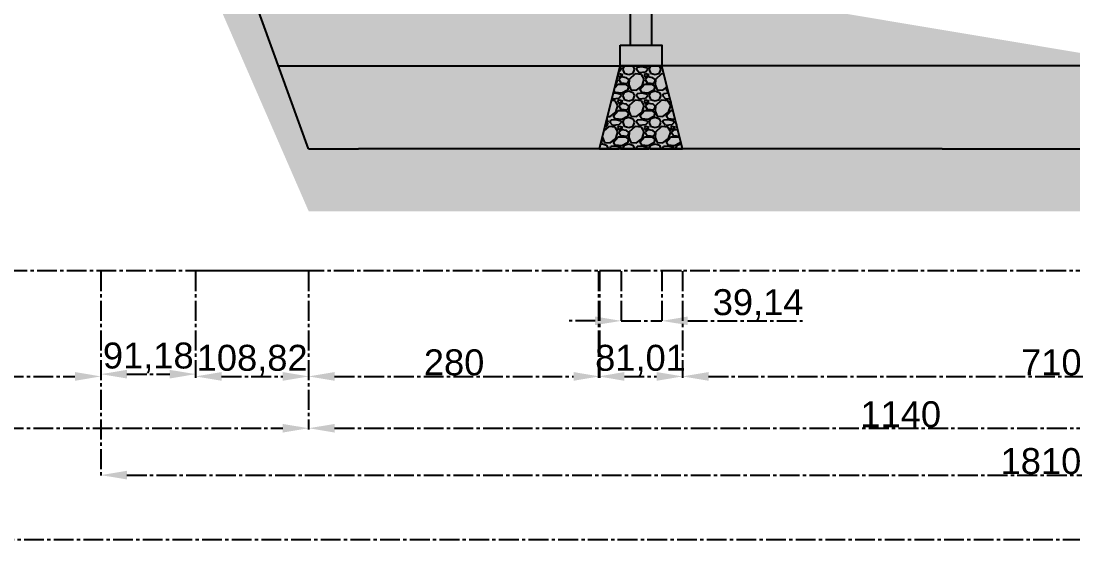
# Model space of a CAD drawing. Header units: centimetres. Extents: x -483 to 5478, y -332 to 3204.
# Drawn here: x 3034 to 4047, y 1816 to 2316 of the extents above; entities that cross this region are included whole.
import ezdxf

# ---------------------------------------------------------------- set-up
doc = ezdxf.new("R2010")
doc.units = ezdxf.units.CM
doc.linetypes.add('AXES2', pattern=[28.575, 19.05, -3.175, 3.175, -3.175])
doc.styles.get("Standard").update_dxf_attribs({"font": 'arial.ttf'})
doc.dimstyles.new('ISO-25', dxfattribs={"dimtxt": 25, "dimasz": 25, "dimexe": 1.25, "dimexo": 0.625, "dimtad": 1, "dimtxsty": 'Standard', "dimcen": 2.5, "dimadec": 0, "dimazin": 0, "dimtfac": 1, "dimtmove": 0, "dimatfit": 3, "dimfxl": 1, "dimarcsym": 0})
pattern_1 = [(0, (3110.7856, 2192.7735), (6.35, 6.35), [3.175, -9.525]), (90, (3112.373, 2191.186), (-6.35, 6.35), [3.175, -9.525])]

# ---------------------------------------------------------------- blocks, each defined once
blk = doc.blocks.new('*D150')
at = {"color": 0, "linetype": 'AXES2', "lineweight": -2, "transparency": 16777216}
for p, q in [((2820.8, 2074.9), (2820.8, 1972.3)), ((3110.8, 2074.9), (3110.8, 1972.3)), ((2845.8, 1973.6), (3085.8, 1973.6))]:
    blk.add_line(p, q, dxfattribs=at)
at = {"color": 0, "linetype": 'AXES2', "transparency": 16777216}
for points in [[(2845.8, 1977.8), (2845.8, 1969.4), (2820.8, 1973.6)], [(3085.8, 1977.8), (3085.8, 1969.4), (3110.8, 1973.6)]]:
    blk.add_solid(points, dxfattribs=at)
at = {"layer": 'Defpoints', "color": 0, "linetype": 'AXES2', "transparency": 16777216}
for p in [(2820.8, 2075.5), (3110.8, 2075.5), (3110.8, 1973.6)]:
    blk.add_point(p, dxfattribs=at)
at = {"color": 0, "linetype": 'AXES2', "transparency": 16777216, "insert": (2965.8, 1987), "char_height": 25, "attachment_point": 5}
blk.add_mtext('290', dxfattribs=at)
blk = doc.blocks.new('*D151')
at = {"color": 0, "linetype": 'AXES2', "lineweight": -2, "transparency": 16777216}
for p, q in [((3110.8, 2074.9), (3110.8, 1974.5)), ((3202, 2074.9), (3202, 1974.5)), ((3135.8, 1975.8), (3177, 1975.8))]:
    blk.add_line(p, q, dxfattribs=at)
at = {"color": 0, "linetype": 'AXES2', "transparency": 16777216}
for points in [[(3135.8, 1979.9), (3135.8, 1971.6), (3110.8, 1975.8)], [(3177, 1979.9), (3177, 1971.6), (3202, 1975.8)]]:
    blk.add_solid(points, dxfattribs=at)
at = {"layer": 'Defpoints', "color": 0, "linetype": 'AXES2', "transparency": 16777216}
for p in [(3110.8, 2075.5), (3202, 2075.5), (3202, 1975.8)]:
    blk.add_point(p, dxfattribs=at)
at = {"color": 0, "linetype": 'AXES2', "transparency": 16777216, "insert": (3156.4, 1991.4), "char_height": 25, "attachment_point": 5}
blk.add_mtext('91,18', dxfattribs=at)
blk = doc.blocks.new('*D152')
at = {"color": 0, "linetype": 'AXES2', "lineweight": -2, "transparency": 16777216}
for p, q in [((3202, 2074.9), (3202, 1972.3)), ((3310.8, 2074.9), (3310.8, 1972.3)), ((3227, 1973.6), (3285.8, 1973.6))]:
    blk.add_line(p, q, dxfattribs=at)
at = {"color": 0, "linetype": 'AXES2', "transparency": 16777216}
for points in [[(3227, 1977.8), (3227, 1969.4), (3202, 1973.6)], [(3285.8, 1977.8), (3285.8, 1969.4), (3310.8, 1973.6)]]:
    blk.add_solid(points, dxfattribs=at)
at = {"layer": 'Defpoints', "color": 0, "linetype": 'AXES2', "transparency": 16777216}
for p in [(3202, 2075.5), (3310.8, 2075.5), (3310.8, 1973.6)]:
    blk.add_point(p, dxfattribs=at)
at = {"color": 0, "linetype": 'AXES2', "transparency": 16777216, "insert": (3256.4, 1989.2), "char_height": 25, "attachment_point": 5}
blk.add_mtext('108,82', dxfattribs=at)
blk = doc.blocks.new('*D153')
at = {"color": 0, "linetype": 'AXES2', "lineweight": -2, "transparency": 16777216}
for p, q in [((3310.8, 2074.9), (3310.8, 1972.3)), ((3590.8, 2074.9), (3590.8, 1972.3)), ((3335.8, 1973.6), (3565.8, 1973.6))]:
    blk.add_line(p, q, dxfattribs=at)
at = {"color": 0, "linetype": 'AXES2', "transparency": 16777216}
for points in [[(3335.8, 1977.8), (3335.8, 1969.4), (3310.8, 1973.6)], [(3565.8, 1977.8), (3565.8, 1969.4), (3590.8, 1973.6)]]:
    blk.add_solid(points, dxfattribs=at)
at = {"layer": 'Defpoints', "color": 0, "linetype": 'AXES2', "transparency": 16777216}
for p in [(3310.8, 2075.5), (3590.8, 2075.5), (3590.8, 1973.6)]:
    blk.add_point(p, dxfattribs=at)
at = {"color": 0, "linetype": 'AXES2', "transparency": 16777216, "insert": (3450.8, 1987), "char_height": 25, "attachment_point": 5}
blk.add_mtext('280', dxfattribs=at)
blk = doc.blocks.new('*D154')
at = {"color": 0, "linetype": 'AXES2', "lineweight": -2, "transparency": 16777216}
for p, q in [((3589.8, 2074.9), (3589.8, 1972.3)), ((3670.8, 2074.9), (3670.8, 1972.3)), ((3614.8, 1973.6), (3645.8, 1973.6))]:
    blk.add_line(p, q, dxfattribs=at)
at = {"color": 0, "linetype": 'AXES2', "transparency": 16777216}
for points in [[(3614.8, 1977.8), (3614.8, 1969.4), (3589.8, 1973.6)], [(3645.8, 1977.8), (3645.8, 1969.4), (3670.8, 1973.6)]]:
    blk.add_solid(points, dxfattribs=at)
at = {"layer": 'Defpoints', "color": 0, "linetype": 'AXES2', "transparency": 16777216}
for p in [(3589.8, 2075.5), (3670.8, 2075.5), (3670.8, 1973.6)]:
    blk.add_point(p, dxfattribs=at)
at = {"color": 0, "linetype": 'AXES2', "transparency": 16777216, "insert": (3630.3, 1989.2), "char_height": 25, "attachment_point": 5}
blk.add_mtext('81,01', dxfattribs=at)
blk = doc.blocks.new('*D155')
at = {"color": 0, "linetype": 'AXES2', "lineweight": -2, "transparency": 16777216}
for p, q in [((3670.8, 2074.9), (3670.8, 1972.3)), ((4380.8, 2074.9), (4380.8, 1972.3)), ((3695.8, 1973.6), (4355.8, 1973.6))]:
    blk.add_line(p, q, dxfattribs=at)
at = {"color": 0, "linetype": 'AXES2', "transparency": 16777216}
for points in [[(3695.8, 1977.8), (3695.8, 1969.4), (3670.8, 1973.6)], [(4355.8, 1977.8), (4355.8, 1969.4), (4380.8, 1973.6)]]:
    blk.add_solid(points, dxfattribs=at)
at = {"layer": 'Defpoints', "color": 0, "linetype": 'AXES2', "transparency": 16777216}
for p in [(3670.8, 2075.5), (4380.8, 2075.5), (4380.8, 1973.6)]:
    blk.add_point(p, dxfattribs=at)
at = {"color": 0, "linetype": 'AXES2', "transparency": 16777216, "insert": (4025.8, 1987), "char_height": 25, "attachment_point": 5}
blk.add_mtext('710', dxfattribs=at)
blk = doc.blocks.new('*D160')
at = {"color": 0, "linetype": 'AXES2', "lineweight": -2, "transparency": 16777216}
for p, q in [((3611.6, 2074.9), (3611.6, 2025.9)), ((3650.8, 2074.9), (3650.8, 2025.9)), ((3586.6, 2027.1), (3561.6, 2027.1)), ((3611.6, 2027.1), (3650.8, 2027.1)), ((3675.8, 2027.1), (3786.3, 2027.1))]:
    blk.add_line(p, q, dxfattribs=at)
at = {"color": 0, "linetype": 'AXES2', "transparency": 16777216}
for points in [[(3586.6, 2031.3), (3586.6, 2023), (3611.6, 2027.1)], [(3675.8, 2031.3), (3675.8, 2023), (3650.8, 2027.1)]]:
    blk.add_solid(points, dxfattribs=at)
at = {"layer": 'Defpoints', "color": 0, "linetype": 'AXES2', "transparency": 16777216}
for p in [(3611.6, 2075.5), (3650.8, 2075.5), (3650.8, 2027.1)]:
    blk.add_point(p, dxfattribs=at)
at = {"color": 0, "linetype": 'AXES2', "transparency": 16777216, "insert": (3743.5, 2042.8), "char_height": 25, "attachment_point": 5}
blk.add_mtext('39,14', dxfattribs=at)
blk = doc.blocks.new('*D162')
at = {"color": 0, "linetype": 'AXES2', "lineweight": -2, "transparency": 16777216}
for p, q in [((3310.8, 2074.9), (3310.8, 1922.4)), ((4450.8, 2074.9), (4450.8, 1922.4)), ((3335.8, 1923.7), (4425.8, 1923.7))]:
    blk.add_line(p, q, dxfattribs=at)
at = {"color": 0, "linetype": 'AXES2', "transparency": 16777216}
for points in [[(3335.8, 1927.8), (3335.8, 1919.5), (3310.8, 1923.7)], [(4425.8, 1927.8), (4425.8, 1919.5), (4450.8, 1923.7)]]:
    blk.add_solid(points, dxfattribs=at)
at = {"layer": 'Defpoints', "color": 0, "linetype": 'AXES2', "transparency": 16777216}
for p in [(3310.8, 2075.5), (4450.8, 2075.5), (4450.8, 1923.7)]:
    blk.add_point(p, dxfattribs=at)
at = {"color": 0, "linetype": 'AXES2', "transparency": 16777216, "insert": (3880.8, 1937), "char_height": 25, "attachment_point": 5}
blk.add_mtext('1140', dxfattribs=at)
blk = doc.blocks.new('*D163')
at = {"color": 0, "linetype": 'AXES2', "lineweight": -2, "transparency": 16777216}
for p, q in [((2620.8, 2074.9), (2620.8, 1922.4)), ((3310.8, 2074.9), (3310.8, 1922.4)), ((2645.8, 1923.7), (3285.8, 1923.7))]:
    blk.add_line(p, q, dxfattribs=at)
at = {"color": 0, "linetype": 'AXES2', "transparency": 16777216}
for points in [[(2645.8, 1927.8), (2645.8, 1919.5), (2620.8, 1923.7)], [(3285.8, 1927.8), (3285.8, 1919.5), (3310.8, 1923.7)]]:
    blk.add_solid(points, dxfattribs=at)
at = {"layer": 'Defpoints', "color": 0, "linetype": 'AXES2', "transparency": 16777216}
for p in [(2620.8, 2075.5), (3310.8, 2075.5), (3310.8, 1923.7)]:
    blk.add_point(p, dxfattribs=at)
at = {"color": 0, "linetype": 'AXES2', "transparency": 16777216, "insert": (2965.8, 1937), "char_height": 25, "attachment_point": 5}
blk.add_mtext('690', dxfattribs=at)
blk = doc.blocks.new('*D165')
at = {"color": 0, "linetype": 'AXES2', "lineweight": -2, "transparency": 16777216}
for p, q in [((3110.8, 2074.9), (3110.8, 1877.3)), ((4920.8, 2074.9), (4920.8, 1877.3)), ((3135.8, 1878.5), (4895.8, 1878.5))]:
    blk.add_line(p, q, dxfattribs=at)
at = {"color": 0, "linetype": 'AXES2', "transparency": 16777216}
for points in [[(3135.8, 1882.7), (3135.8, 1874.4), (3110.8, 1878.5)], [(4895.8, 1882.7), (4895.8, 1874.4), (4920.8, 1878.5)]]:
    blk.add_solid(points, dxfattribs=at)
at = {"layer": 'Defpoints', "color": 0, "linetype": 'AXES2', "transparency": 16777216}
for p in [(3110.8, 2075.5), (4920.8, 2075.5), (4920.8, 1878.5)]:
    blk.add_point(p, dxfattribs=at)
at = {"color": 0, "linetype": 'AXES2', "transparency": 16777216, "insert": (4015.8, 1891.9), "char_height": 25, "attachment_point": 5}
blk.add_mtext('1810', dxfattribs=at)

msp = doc.modelspace()

# ---------------------------------------------------------------- hatches: boundary and pattern name
at = {"linetype": 'AXES2', "true_color": 0x139b48}
h = msp.add_hatch(dxfattribs=at)
h.set_pattern_fill('CROSS', color=114)
h.set_pattern_definition(pattern_1)
edge = h.paths.add_edge_path()
edge.add_line((3110.786, 2442.773), (3201.968, 2442.773))
edge.add_line((3110.786, 2382.773), (3201.968, 2382.773))
edge.add_line((3310.786, 2192.773), (3201.968, 2492.793))
edge.add_line((3201.968, 2382.773), (3310.786, 2132.773))
edge.add_line((3310.786, 2132.773), (4965.786, 2132.773))
at = {"linetype": 'AXES2', "true_color": 0x636466}
h = msp.add_hatch(dxfattribs=at)
h.set_pattern_fill('GRAVEL', color=251)
h.set_pattern_definition([(228.0128, (3129.0736, 2218.1735), (-203.2, -228.6), [3.4172, -338.3048]), (184.96974, (3126.7876, 2215.6335), (304.7999999, 25.4000014), [5.86405, -580.5405]), (132.51045, (3120.9456, 2215.1255), (254, -279.4), [4.1348, -409.3472]), (267.2737, (3111.0396, 2208.7755), (25.4, 508), [5.34005, -528.6644]), (292.83365, (3110.7856, 2203.4415), (-127, 304.8), [5.23634, -518.3981]), (357.2737, (3112.8176, 2198.6155), (-508, 25.4), [5.34005, -528.6644]), (37.69424, (3118.1516, 2198.3615), (-330.2, -254), [7.06194, -699.13115]), (72.25533, (3123.7396, 2202.6795), (177.8, 558.8), [6.6672, -660.05257]), (121.42957, (3125.7716, 2209.0295), (-203.2, 330.2), [5.35813, -530.45546]), (175.23636, (3122.9776, 2213.6015), (279.4, -25.4), [6.1171, -299.7394]), (222.39744, (3116.8816, 2214.10946), (-304.8, -279.4), [7.9108, -783.16773]), (138.8141, (3136.1856, 2208.5215), (-177.8, 152.4), [2.70005, -267.30566]), (171.46923, (3134.1536, 2210.2995), (330.2, -50.8), [5.1368, -508.5464]), (225, (3129.074, 2211.061), (-4e-15, -25.4), [3.5921, -32.3289]), (203.1986, (3127.2956, 2214.1095), (127, 50.8), [1.9344, -191.5062]), (291.8014, (3125.5176, 2213.3475), (-25.4, 76.2), [2.7357, -134.0475]), (30.9638, (3126.5336, 2210.8075), (76.2, 50.8), [4.4432, -143.663]), (161.565, (3130.344, 2213.0935), (50.8, -25.4), [3.2129, -77.109]), (16.38954, (3110.7856, 2213.3475), (254, 76.2), [4.5009, -445.58827]), (70.34618, (3115.1036, 2214.6175), (-101.6, -279.4), [3.776, -373.82216]), (293.1986, (3130.3436, 2218.1735), (-50.8, 127), [3.8688, -189.5718]), (343.61046, (3131.8676, 2214.6175), (-254, 76.2), [4.5009, -445.58827]), (339.44395, (3110.7856, 2197.5995), (-127, 50.8), [4.34035, -212.67734]), (294.77514, (3114.8496, 2196.0755), (-127, 279.4), [3.6367, -360.0359]), (66.8014, (3130.5976, 2192.7735), (50.8, 127), [3.8688, -189.5718]), (17.35402, (3132.1216, 2196.3295), (-330.2, -101.6), [4.2578, -421.52376]), (69.44395, (3118.1516, 2192.7735), (-50.8, -127), [2.1702, -214.8475]), (101.3099, (3129.0736, 2192.7735), (-25.4, 101.6), [1.2951, -128.21995]), (165.9638, (3128.8196, 2194.0435), (76.2, -25.4), [5.2363, -99.4905]), (186.009, (3123.7396, 2195.3135), (254, 25.4), [4.8527, -480.41365]), (303.69, (3126.5336, 2208.5215), (-25.4, 50.8), [3.6632, -87.9178]), (353.15723, (3128.5656, 2205.4735), (431.8, -50.8), [6.39557, -633.1601]), (60.9454, (3134.9156, 2204.7115), (-101.6, -177.8), [2.6151, -258.8939]), (90, (3136.186, 2206.997), (-25.4, 25.4), [1.524, -23.876]), (120.25644, (3123.2316, 2196.0755), (101.6, -177.8), [3.5287, -349.3394]), (48.0128, (3121.4536, 2199.1235), (203.2, 228.6), [6.8344, -334.8876]), (0, (3126.026, 2204.203), (25.4, 25.4), [6.604, -18.796]), (325.30485, (3132.6296, 2204.2035), (254, -177.8), [4.0161, -397.5932]), (254.0546, (3135.9316, 2201.9175), (-25.4, -101.6), [3.6983, -181.2165]), (207.64598, (3134.9156, 2198.3615), (-482.6, -254), [6.02145, -596.12464]), (175.42608, (3129.5816, 2195.5675), (-330.2, 25.4), [6.3703, -630.65846])])
h.paths.add_polyline_path([(3590.786, 2192.773), (3610.786, 2272.773), (3650.786, 2272.773), (3670.786, 2192.773)])
at = {"linetype": 'AXES2', "true_color": 0x139b48}
h = msp.add_hatch(dxfattribs=at)
h.set_pattern_fill('CROSS', color=114)
h.set_pattern_definition(pattern_1)
edge = h.paths.add_edge_path()
edge.add_line((3310.786, 2132.773), (4965.786, 2132.773))
edge.add_line((3920.786, 2192.773), (3358.667, 2192.773))
edge.add_line((3310.786, 2192.773), (3358.667, 2192.773))
edge.add_line((3920.786, 2192.773), (4365.786, 2192.773))
edge.add_line((4365.786, 2192.773), (4865.786, 2192.773))
edge.add_line((4865.786, 2192.773), (4965.786, 2192.773))
h = msp.add_hatch(dxfattribs=at)
h.set_pattern_fill('CROSS', color=114)
h.set_pattern_definition(pattern_1)
edge = h.paths.add_edge_path()
edge.add_line((3920.786, 2192.773), (3358.667, 2192.773))
edge.add_line((3310.786, 2192.773), (3358.667, 2192.773))
edge.add_line((3310.786, 2132.773), (4965.786, 2132.773))
edge.add_line((3920.786, 2192.773), (4365.786, 2192.773))
edge.add_line((4365.786, 2192.773), (4865.786, 2192.773))
edge.add_line((4865.786, 2192.773), (4965.786, 2192.773))

# ---------------------------------------------------------------- linework, layer by layer
at = {"color": 2, "linetype": 'ByBlock', "true_color": 0xf1eb1f}
for p, q in [((3310.786, 2192.773), (3201.968, 2492.793)), ((3310.786, 2192.773), (3358.667, 2192.773)), ((3920.786, 2192.773), (3358.667, 2192.773)), ((3920.786, 2192.773), (4365.786, 2192.773))]:
    msp.add_line(p, q, dxfattribs=at)
at = {"color": 152, "linetype": 'ByBlock', "true_color": 0x2776bb}
for p, q in [((3281.77, 2272.773), (3610.786, 2272.773)), ((4400.786, 2272.773), (3650.786, 2272.773))]:
    msp.add_line(p, q, dxfattribs=at)
at = {"linetype": 'ByBlock'}
for p, q in [((3590.786, 2192.773), (3610.786, 2272.773)), ((3610.786, 2272.773), (3650.786, 2272.773)), ((3650.786, 2272.773), (3610.786, 2272.773)), ((3670.786, 2192.773), (3650.786, 2272.773)), ((3610.786, 2192.773), (3590.786, 2192.773)), ((3650.786, 2192.773), (3670.786, 2192.773)), ((3920.786, 2192.773), (4365.786, 2192.773))]:
    msp.add_line(p, q, dxfattribs=at)
at = {"linetype": 'AXES2'}
for p, q in [((3590.786, 2192.773), (3670.786, 2192.773)), ((3611.136, 2192.773), (3650.786, 2192.773)), ((2620.786, 2075.523), (4428.392, 2075.523)), ((2820.786, 2075.523), (3110.786, 2075.523)), ((3201.968, 2075.523), (3310.786, 2075.523)), ((3590.786, 2075.523), (3611.649, 2075.523)), ((3650.786, 2075.523), (3670.786, 2075.523)), ((5456.129, 1816.055), (2263.176, 1816.055))]:
    msp.add_line(p, q, dxfattribs=at)
at = {"linetype": 'ByBlock'}
for points in [[(3620.786, 2292.773), (3620.786, 2542.773), (3640.786, 2542.773), (3640.786, 2292.773)], [(3610.786, 2292.773), (3650.786, 2292.773), (3650.786, 2282.773), (3650.786, 2272.773), (3610.786, 2272.773), (3610.786, 2292.773)]]:
    msp.add_lwpolyline(points, dxfattribs=at)

# ---------------------------------------------------------------- dimensions: what is measured, and where the dimension line sits
at = {"linetype": 'AXES2'}
for base, p1, p2, picture, middle in [((3310.786, 1923.654), (2620.786, 2075.523), (3310.786, 2075.523), '*D163', (2965.786, 1937.043)), ((3110.786, 1973.585), (2820.786, 2075.523), (3110.786, 2075.523), '*D150', (2965.786, 1986.974)), ((3201.968, 1975.782), (3110.786, 2075.523), (3201.968, 2075.523), '*D151', (3156.377, 1991.43)), ((4920.786, 1878.52), (3110.786, 2075.523), (4920.786, 2075.523), '*D165', (4015.786, 1891.909)), ((3310.786, 1973.585), (3201.968, 2075.523), (3310.786, 2075.523), '*D152', (3256.377, 1989.234)), ((3590.786, 1973.585), (3310.786, 2075.523), (3590.786, 2075.523), '*D153', (3450.786, 1986.974)), ((4450.786, 1923.654), (3310.786, 2075.523), (4450.786, 2075.523), '*D162', (3880.786, 1937.043)), ((3650.786, 2027.122), (3611.649, 2075.523), (3650.786, 2075.523), '*D160', (3743.532, 2042.771)), ((3670.7856, 1973.5848), (3589.7715, 2075.5226), (3670.7856, 2075.5226), '*D154', (3630.2786, 1989.2337)), ((4380.786, 1973.585), (3670.786, 2075.523), (4380.786, 2075.523), '*D155', (4025.786, 1986.974))]:
    dim = msp.add_linear_dim(base=base, p1=p1, p2=p2, dimstyle='ISO-25', dxfattribs=at)
    dim.commit()
    dim.dimension.update_dxf_attribs({"geometry": picture, "text_midpoint": middle})

doc.saveas('drawing.dxf')
